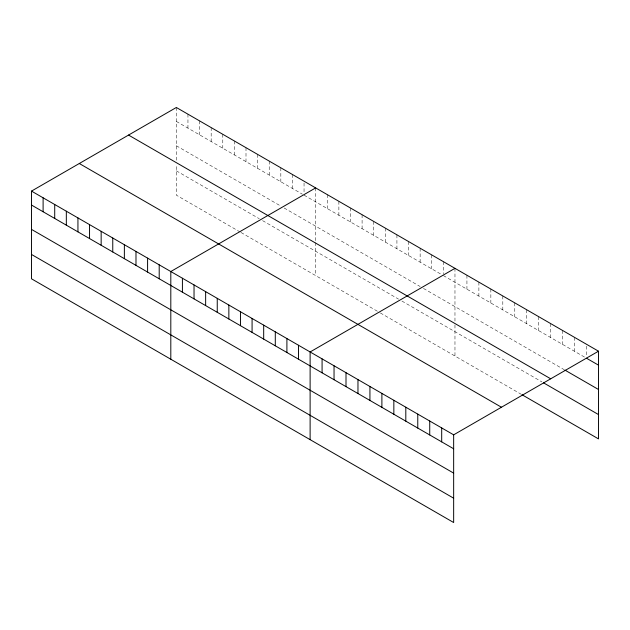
<?xml version="1.0" encoding="UTF-8"?>
<svg xmlns="http://www.w3.org/2000/svg" width="630" height="630" viewBox="0 0 630 630"><rect width="100%" height="100%" fill="white"/><g stroke="black" fill="none" stroke-linecap="round" stroke-linejoin="round"><path stroke-width="0.47" stroke-dasharray="3.15 2.36" d="M176.345 121.425L302.392 194.197M304.046 195.15L441.701 274.625M443.363 275.586L584.947 357.328M176.345 145.758L280.83 206.081M284.146 208.002L420.139 286.516M423.454 288.43L564.212 369.692M176.345 170.832L259.269 218.712M262.584 220.626L398.577 299.14M401.901 301.053L541.887 381.875M240.195 232.029L176.345 195.166L176.345 165.044M241.03 232.509L379.512 312.464M380.339 312.945L521.152 394.238M586.538 346.161L586.538 356.391M574.576 337.397L574.576 351.343M562.614 330.49L562.614 344.437M550.659 323.584L550.659 337.53M538.697 316.677L538.697 330.624M526.735 309.771L526.735 323.718M514.773 302.865L514.773 316.811M502.811 295.958L502.811 309.905M490.849 289.052L490.849 303.006M478.887 282.145L478.887 296.1M466.932 275.239L466.932 289.194M454.97 268.341L454.97 321.087M454.97 324.946L454.97 356.029M443.363 261.631L443.363 273.727M431.747 254.93L431.747 268.884M420.139 248.228L420.139 262.182M408.531 241.526L408.531 255.473M396.924 234.825L396.924 248.771M385.316 228.123L385.316 242.07M373.7 221.421L373.7 235.368M362.092 214.72L362.092 228.666M350.485 208.018L350.485 221.965M338.877 201.309L338.877 215.263M327.269 194.607L327.269 208.561M315.654 187.905L315.654 241.621M315.654 242.582L315.654 275.601M304.046 183.062L304.046 193.292M292.438 174.502L292.438 188.449M280.83 167.8L280.83 181.747M269.223 161.099L269.223 175.046M257.615 154.397L257.615 168.344M245.999 147.696L245.999 161.642M234.391 140.986L234.391 154.941M222.784 134.285L222.784 148.239M211.176 127.583L211.176 141.529M199.568 120.881L199.568 134.828M187.953 114.18L187.953 128.126M176.345 107.478L176.345 160.225"/><path stroke-width="0.94" d="M31.5 191.103L453.655 434.834L453.655 522.522L31.5 278.799L31.5 191.103L176.345 107.478L598.5 351.201L598.5 438.897L521.947 394.703M315.654 187.905L170.809 271.53L170.809 359.226M454.97 268.341L310.118 351.965L310.118 439.653M453.655 434.834L598.5 351.201M586.538 358.25L598.5 365.156M565.008 370.156L598.5 389.49M128.544 135.072L550.699 378.803M543.477 382.796L598.5 414.564M79.301 163.509L501.456 407.232M31.5 205.049L453.655 448.78M31.5 229.391L453.655 473.114M31.5 254.457L453.655 498.188M441.693 427.927L441.693 441.874M429.731 421.021L429.731 434.968M417.769 414.115L417.769 428.061M405.807 407.208L405.807 421.155M393.844 400.302L393.844 414.249M381.89 393.396L381.89 407.35M369.928 386.489L369.928 400.444M357.966 379.583L357.966 393.537M346.004 372.684L346.004 386.631M334.042 365.778L334.042 379.725M322.08 358.872L322.08 372.818M298.51 345.264L298.51 359.21M286.902 338.562L286.902 352.509M275.294 331.852L275.294 345.807M263.686 325.151L263.686 339.105M252.079 318.449L252.079 332.404M240.463 311.748L240.463 325.694M228.855 305.046L228.855 318.993M217.248 298.344L217.248 312.291M205.64 291.643L205.64 305.589M194.032 284.941L194.032 298.888M182.416 278.239L182.416 292.186M159.201 264.828L159.201 278.783M147.593 258.127L147.593 272.081M135.986 251.425L135.986 265.372M124.37 244.723L124.37 258.67M112.762 238.022L112.762 251.968M101.154 231.32L101.154 245.267M89.547 224.619L89.547 238.565M77.939 217.917L77.939 231.864M66.331 211.207L66.331 225.162M54.715 204.506L54.715 218.46M43.108 197.804L43.108 211.759"/></g></svg>
